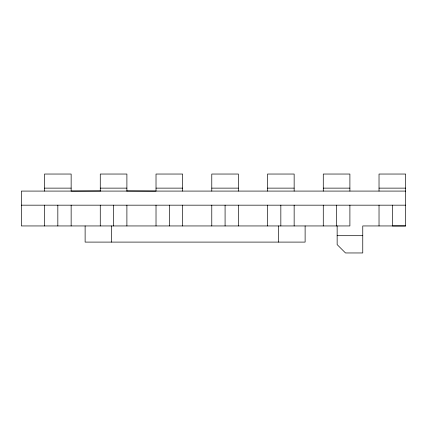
<?xml version="1.0" encoding="UTF-8"?>
<svg xmlns="http://www.w3.org/2000/svg" width="427" height="427" viewBox="0 0 427 427"><rect width="100%" height="100%" fill="white"/><g stroke="black" fill="none" stroke-linecap="round" stroke-linejoin="round"><path stroke-width="0.64" d="M100.27 190.944L71.144 191.082L71.144 174.04L44.52 174.04L44.52 191.082M44.52 188.131L71.144 188.131M100.27 188.131L126.894 188.131M156.02 188.131L182.644 188.131M211.776 188.131L238.394 188.131M267.526 188.131L294.15 188.131M323.276 188.131L349.9 188.131M379.027 188.131L405.65 188.131M405.65 191.082L21.35 191.082L21.35 225.947L349.9 225.947L349.9 205.173M21.35 205.173L405.65 205.173M405.65 225.936L392.338 225.947L392.338 205.173M337.143 235.693L362.763 235.693M126.894 190.944L156.02 191.082L156.02 174.04L182.644 174.04L182.644 191.082M379.027 191.082L379.027 174.04L405.65 174.04L405.65 225.947L362.763 225.947L362.763 252.96L345.496 252.96L337.143 244.607L337.143 225.947M379.027 205.173L379.027 225.947M349.9 191.082L349.9 174.04L323.276 174.04L323.276 191.082M336.588 205.173L336.588 225.947M323.276 205.173L323.276 225.947M305.118 225.947L305.118 242.098L85.122 242.098L85.122 225.947M294.15 191.082L294.15 174.04L267.526 174.04L267.526 191.082M294.15 205.173L294.15 225.947M280.838 205.173L280.838 225.947M278.666 225.947L278.666 242.098M267.526 205.173L267.526 225.947M238.394 191.082L238.394 174.04L211.776 174.04L211.776 191.082M238.394 205.173L238.394 225.947M225.082 205.173L225.082 225.947M211.776 205.173L211.776 225.947M182.644 205.173L182.644 225.947M169.332 205.173L169.332 225.947M156.02 205.173L156.02 225.947M126.894 191.082L126.894 174.04L100.27 174.04L100.27 191.082M126.894 205.173L126.894 225.947M113.582 205.173L113.582 225.947M111.575 225.947L111.575 242.098M100.27 205.173L100.27 225.947M71.144 205.173L71.144 225.947M57.832 205.173L57.832 225.947M44.52 205.173L44.52 225.947"/></g></svg>
